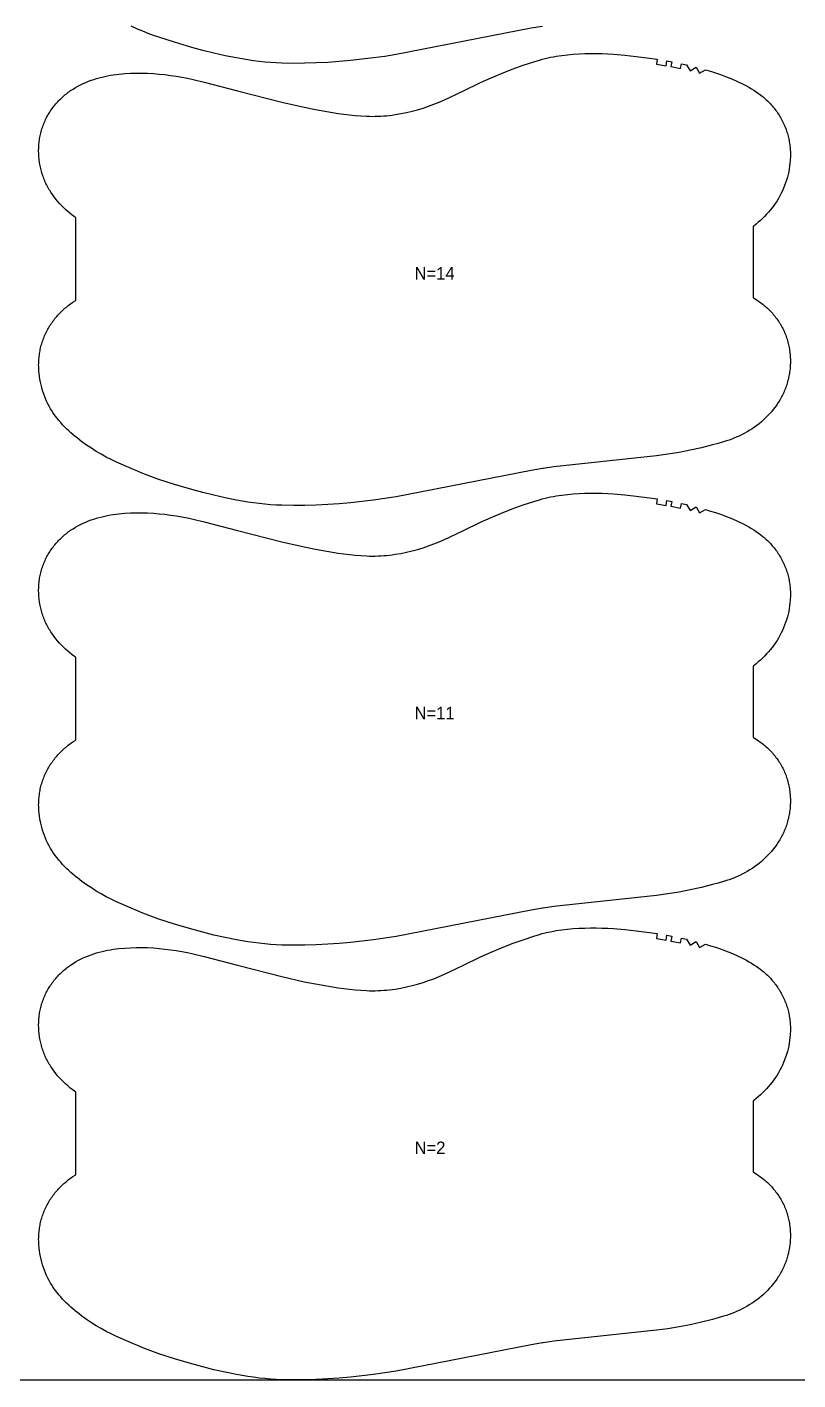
# Model space of a CAD drawing. Header units: inches. Extents: x 1 to 1867, y 0 to 1068.
# Drawn here: x 309 to 620, y 0 to 546 of the extents above; entities that cross this region are included whole.
import ezdxf

# ---------------------------------------------------------------- set-up
doc = ezdxf.new("R2010")
doc.units = ezdxf.units.IN

msp = doc.modelspace()

# ---------------------------------------------------------------- linework, layer by layer
at = {"layer": '1'}
for points in [[(1, 0), (1867.1472, 0), (1867.1472, 1068.1884), (1, 1068.1884), (1, 0)], [(441.1224, 510.0976), (445.7353, 509.7852), (446.8903, 509.7525), (448.0455, 509.7412), (449.2009, 509.7524), (450.356, 509.7862), (451.5105, 509.8423), (452.6638, 509.9202), (453.8156, 510.0197), (454.9654, 510.1404), (456.1129, 510.2821), (457.2574, 510.4443), (459.5368, 510.8287), (461.8019, 511.2893), (464.0519, 511.8215), (466.2855, 512.4206), (468.5014, 513.0829), (470.6972, 513.8084), (472.87, 514.5981), (475.0172, 515.4531), (477.1375, 516.3716), (479.2357, 517.3411), (484.8478, 520.0844), (491.6992, 523.4336), (495.921, 525.319), (500.1932, 527.0885), (504.5046, 528.7573), (508.8518, 530.334), (513.2381, 531.8026), (515.4526, 532.4641), (516.5666, 532.7695), (517.6858, 533.0552), (518.8103, 533.3197), (519.9399, 533.5631), (521.0741, 533.7859), (522.2122, 533.9886), (524.4985, 534.3361), (526.7949, 534.6099), (529.0976, 534.8149), (531.4048, 534.9576), (533.7151, 535.0451), (536.027, 535.0844), (538.3391, 535.0814), (540.6507, 535.037), (542.961, 534.9513), (545.2692, 534.824), (549.8777, 534.4506), (554.4748, 533.9488), (558.6988, 533.4006), (562.9119, 532.7754), (562.6002, 530.7999), (566.5081, 530.1468), (566.8571, 532.1161), (568.8246, 531.7561), (568.4533, 529.7909), (572.3224, 529.009), (572.7451, 530.9638), (574.6968, 530.5272), (576.1645, 528.1211), (578.5807, 529.5724), (579.9828, 527.1268), (582.4379, 528.5124), (584.4687, 527.9074), (586.4882, 527.2668), (588.4935, 526.5853), (590.4821, 525.8576), (592.6302, 525.0047), (594.7505, 524.0852), (595.7989, 523.5988), (596.8387, 523.0938), (597.8694, 522.5694), (598.8902, 522.025), (599.9005, 521.4598), (600.8983, 520.8724), (601.8813, 520.2614), (602.8474, 519.6252), (603.7943, 518.9624), (604.7197, 518.2715), (605.6215, 517.5511), (606.0628, 517.1793), (606.4974, 516.7995), (606.925, 516.4117), (607.3454, 516.0158), (607.7585, 515.6121), (608.164, 515.2008), (608.5619, 514.7818), (608.952, 514.3555), (609.334, 513.9218), (609.7079, 513.4811), (610.0735, 513.0334), (610.4307, 512.5788), (610.7792, 512.1176), (611.1189, 511.6498), (611.4496, 511.1757), (611.7713, 510.6953), (612.0836, 510.2088), (612.3865, 509.7163), (612.6799, 509.218), (612.9635, 508.7142), (613.2373, 508.2049), (613.5012, 507.6904), (613.7551, 507.1709), (613.9989, 506.6466), (614.2325, 506.1178), (614.4557, 505.5845), (614.6685, 505.047), (614.8709, 504.5056), (615.0625, 503.9604), (615.2435, 503.4115), (615.4136, 502.8593), (615.5728, 502.304), (615.721, 501.7456), (615.858, 501.1845), (615.9838, 500.6208), (616.0984, 500.0547), (616.202, 499.4865), (616.2945, 498.9164), (616.3761, 498.3445), (616.4469, 497.7711), (616.5068, 497.1964), (616.556, 496.6206), (616.5946, 496.0439), (616.6226, 495.4665), (616.6401, 494.8887), (616.6472, 494.3106), (616.6439, 493.7324), (616.6304, 493.1544), (616.6067, 492.5768), (616.5729, 491.9997), (616.4751, 490.8482), (616.3379, 489.7008), (616.1619, 488.5587), (615.9478, 487.423), (615.6963, 486.2947), (615.408, 485.1749), (615.0837, 484.0646), (614.724, 482.9649), (614.3296, 481.877), (613.9007, 480.8021), (613.4374, 479.7419), (612.9399, 478.6978), (612.4082, 477.6713), (611.8426, 476.6638), (611.2432, 475.6769), (610.9308, 475.1916), (610.6101, 474.712), (609.9438, 473.7702), (609.2462, 472.8512), (608.5195, 471.9543), (607.7659, 471.0787), (606.9878, 470.2238), (606.1873, 469.3887), (605.3666, 468.5729), (604.5281, 467.7754), (603.6736, 466.9958), (602.8042, 466.2335), (601.9206, 465.4879), (601.6472, 465.2656), (601.6472, 436.5697), (601.792, 436.4875), (602.778, 435.8831), (603.7424, 435.2453), (604.2161, 434.9139), (604.6837, 434.5742), (605.1452, 434.2263), (605.6002, 433.87), (606.0486, 433.5055), (606.4901, 433.1328), (606.9245, 432.7518), (607.3517, 432.3626), (607.7714, 431.9653), (608.1834, 431.5599), (608.5876, 431.1466), (608.9837, 430.7255), (609.3716, 430.2968), (609.751, 429.8607), (610.1219, 429.4173), (610.4839, 428.9667), (610.837, 428.5092), (611.181, 428.0447), (611.5155, 427.5736), (611.8406, 427.0959), (612.1559, 426.6118), (612.4614, 426.1214), (612.7567, 425.6249), (613.0418, 425.1225), (613.3165, 424.6143), (613.5806, 424.1005), (613.8342, 423.5814), (614.0771, 423.0571), (614.3094, 422.528), (614.531, 421.9943), (614.7418, 421.4561), (614.9418, 420.9138), (615.131, 420.3676), (615.3092, 419.8177), (615.4764, 419.2644), (615.6326, 418.7078), (615.7777, 418.1483), (615.9116, 417.586), (616.0344, 417.0212), (616.146, 416.4541), (616.2463, 415.885), (616.3353, 415.314), (616.4131, 414.7415), (616.4798, 414.1675), (616.5353, 413.5923), (616.5797, 413.0162), (616.6131, 412.4392), (616.6354, 411.8617), (616.6468, 411.2838), (616.6472, 410.7057), (616.6367, 410.1277), (616.6154, 409.5499), (616.5832, 408.9726), (616.5403, 408.396), (616.4866, 407.8203), (616.4222, 407.2456), (616.3472, 406.6722), (616.2615, 406.1004), (616.1652, 405.5302), (616.0583, 404.962), (615.9409, 404.3959), (615.813, 403.8321), (615.6747, 403.2709), (615.5259, 402.7123), (615.3667, 402.1568), (615.1971, 401.6043), (615.0172, 401.0552), (614.827, 400.5097), (614.6265, 399.968), (614.4158, 399.4302), (614.1948, 398.8966), (613.9637, 398.3674), (613.7225, 397.8427), (613.4714, 397.3228), (613.2104, 396.8076), (612.9399, 396.2973), (612.6601, 395.792), (612.371, 395.2918), (612.0729, 394.7967), (611.766, 394.307), (611.1264, 393.3437), (610.4538, 392.4028), (609.7497, 391.485), (609.0156, 390.5911), (608.2528, 389.7219), (607.4625, 388.878), (606.6457, 388.06), (605.8033, 387.2685), (604.9363, 386.5041), (604.0457, 385.7674), (603.1325, 385.0591), (602.1977, 384.3796), (601.6472, 384.005), (601.2423, 383.7295), (600.2675, 383.1087), (599.2746, 382.517), (598.2648, 381.9542), (597.2394, 381.4202), (596.1996, 380.9147), (595.1467, 380.4376), (594.0819, 379.9886), (593.0064, 379.5673), (591.9215, 379.1712), (590.8283, 378.7977), (589.7279, 378.4442), (587.5104, 377.7865), (585.2782, 377.1765), (580.7938, 376.0453), (576.2832, 375.0347), (571.7435, 374.1573), (567.1792, 373.4161), (562.597, 372.8037), (521.2208, 368.3645), (516.9615, 367.736), (516.6466, 367.6895), (512.089, 366.9082), (457.6277, 356.283), (453.0604, 355.5632), (448.4805, 354.9248), (439.2955, 353.8516), (434.6893, 353.4481), (430.0759, 353.137), (425.4577, 352.9126), (420.8358, 352.776), (416.2116, 352.736), (411.5889, 352.8265), (409.2796, 352.9326), (406.9728, 353.0827), (404.6694, 353.2778), (402.3705, 353.5194), (400.0768, 353.8078), (397.7889, 354.1401), (393.2312, 354.9218), (388.6989, 355.8364), (384.19, 356.8608), (379.703, 357.9774), (375.24, 359.1855), (368.2339, 361.2729), (361.9889, 363.2895), (359.8059, 364.0503), (357.6391, 364.8529), (355.491, 365.7034), (353.3577, 366.5922), (350.7472, 367.736), (344.8834, 370.3052), (342.7901, 371.2855), (340.7243, 372.3196), (338.6941, 373.422), (336.7016, 374.5926), (334.7472, 375.8272), (332.8312, 377.1218), (330.9549, 378.4735), (329.1236, 379.8848), (328.5, 380.3918), (328.2266, 380.6141), (327.343, 381.3596), (326.4736, 382.122), (325.6191, 382.9016), (324.7806, 383.699), (323.9599, 384.5149), (323.1594, 385.35), (322.3812, 386.2049), (321.6277, 387.0805), (320.901, 387.9774), (320.2034, 388.8964), (319.5371, 389.8382), (319.2163, 390.3178), (318.904, 390.8031), (318.3046, 391.79), (317.739, 392.7975), (317.2073, 393.824), (316.7098, 394.8681), (316.2465, 395.9283), (315.8176, 397.0031), (315.4232, 398.0911), (315.0635, 399.1908), (314.7392, 400.3011), (314.4509, 401.4209), (314.1994, 402.5492), (313.9853, 403.6849), (313.8093, 404.827), (313.672, 405.9743), (313.5743, 407.1259), (313.5405, 407.703), (313.5168, 408.2806), (313.5033, 408.8586), (313.5, 409.4367), (313.5071, 410.0148), (313.5246, 410.5927), (313.5526, 411.1701), (313.5912, 411.7468), (313.6404, 412.3226), (313.7003, 412.8973), (313.7711, 413.4707), (313.8527, 414.0426), (313.9452, 414.6127), (314.0488, 415.1809), (314.1634, 415.747), (314.2892, 416.3107), (314.4262, 416.8718), (314.5744, 417.4301), (314.7336, 417.9855), (314.9037, 418.5377), (315.0847, 419.0865), (315.2763, 419.6318), (315.4786, 420.1732), (315.6915, 420.7107), (315.9147, 421.2439), (316.1483, 421.7728), (316.3921, 422.2971), (316.646, 422.8166), (316.9099, 423.331), (317.1837, 423.8403), (317.4673, 424.3442), (317.7607, 424.8425), (318.0636, 425.3349), (318.3759, 425.8214), (318.6976, 426.3018), (319.0283, 426.776), (319.368, 427.2438), (319.7165, 427.705), (320.0736, 428.1595), (320.4393, 428.6073), (320.8132, 429.048), (321.1952, 429.4816), (321.5853, 429.908), (321.9832, 430.3269), (322.3887, 430.7383), (322.8018, 431.142), (323.2222, 431.5378), (323.6498, 431.9257), (324.0844, 432.3054), (324.5257, 432.6772), (325.4275, 433.3977), (326.3529, 434.0886), (327.2998, 434.7514), (328.2658, 435.3875), (328.5, 435.5331), (328.5, 468.8788), (327.9495, 469.2534), (327.0147, 469.9329), (326.1015, 470.6413), (325.2109, 471.3779), (324.3439, 472.1423), (323.5015, 472.9338), (322.6847, 473.7518), (321.8944, 474.5957), (321.1316, 475.4649), (320.3975, 476.3588), (319.6934, 477.2766), (319.0208, 478.2175), (318.3812, 479.1808), (318.0743, 479.6706), (317.7762, 480.1656), (317.4871, 480.6658), (317.2072, 481.1711), (316.9367, 481.6814), (316.6758, 482.1966), (316.4247, 482.7166), (316.1835, 483.2412), (315.9524, 483.7704), (315.7314, 484.304), (315.5207, 484.8418), (315.3202, 485.3836), (315.13, 485.9291), (314.9501, 486.4782), (314.7805, 487.0306), (314.6213, 487.5862), (314.4725, 488.1447), (314.3342, 488.7059), (314.2063, 489.2697), (314.0889, 489.8358), (313.982, 490.4041), (313.8857, 490.9742), (313.8, 491.5461), (313.725, 492.1194), (313.6606, 492.6941), (313.6069, 493.2698), (313.564, 493.8465), (313.5318, 494.4238), (313.5105, 495.0015), (313.5, 495.5795), (313.5004, 496.1576), (313.5118, 496.7355), (313.5341, 497.313), (313.5675, 497.89), (313.6119, 498.4662), (313.6674, 499.0413), (313.7341, 499.6153), (313.8119, 500.1879), (313.9009, 500.7588), (314.0012, 501.3279), (314.1128, 501.895), (314.2355, 502.4598), (314.3695, 503.0221), (314.5146, 503.5816), (314.6708, 504.1382), (314.838, 504.6916), (315.0162, 505.2415), (315.2054, 505.7877), (315.4053, 506.33), (315.6162, 506.8681), (315.8377, 507.4018), (316.07, 507.9309), (316.313, 508.4552), (316.5666, 508.9743), (316.8307, 509.4881), (317.1054, 509.9963), (317.3905, 510.4988), (317.6858, 510.9952), (317.9912, 511.4856), (318.3066, 511.9697), (318.6316, 512.4474), (318.9662, 512.9185), (319.3102, 513.383), (319.6633, 513.8406), (320.0253, 514.2911), (320.3962, 514.7346), (320.7756, 515.1707), (321.1635, 515.5993), (321.5596, 516.0204), (321.9638, 516.4337), (322.3758, 516.8391), (322.7955, 517.2365), (323.2227, 517.6257), (323.6571, 518.0066), (324.0986, 518.3794), (324.547, 518.7439), (325.002, 519.1001), (325.4635, 519.4481), (325.9311, 519.7877), (326.4048, 520.1191), (327.3692, 520.7569), (328.3551, 521.3613), (329.3608, 521.9322), (330.3845, 522.4696), (331.4246, 522.9733), (332.4798, 523.4439), (333.5489, 523.882), (334.6306, 524.2883), (335.7237, 524.6635), (336.827, 525.008), (337.9393, 525.3226), (339.0592, 525.608), (340.1858, 525.8648), (341.3181, 526.0943), (342.4555, 526.2979), (343.5974, 526.4771), (344.743, 526.6332), (345.8916, 526.7677), (348.1954, 526.9773), (350.5039, 527.1154), (352.8148, 527.1851), (355.1263, 527.1877), (357.4367, 527.1247), (359.7445, 526.9981), (362.0487, 526.8121), (364.3484, 526.5719), (366.6429, 526.2822), (368.9311, 525.9472), (371.2119, 525.5669), (373.4842, 525.1401), (375.7466, 524.6661), (380.2427, 523.5902), (393.7054, 520.0844), (411.5665, 515.4334), (420.5858, 513.3905), (425.1217, 512.4926), (429.6729, 511.677), (434.2384, 510.948), (438.8222, 510.3409), (441.1224, 510.0976)], [(441.1224, 332.7296), (445.7353, 332.4172), (446.8903, 332.3845), (448.0455, 332.3732), (449.2009, 332.3844), (450.356, 332.4182), (451.5105, 332.4743), (452.6638, 332.5522), (453.8156, 332.6517), (454.9654, 332.7724), (456.1129, 332.9141), (457.2574, 333.0763), (459.5368, 333.4607), (461.8019, 333.9213), (464.0519, 334.4535), (466.2855, 335.0526), (468.5014, 335.7149), (470.6972, 336.4404), (472.87, 337.2301), (475.0172, 338.0851), (477.1375, 339.0036), (479.2357, 339.9731), (484.8478, 342.7164), (491.6992, 346.0656), (495.921, 347.951), (500.1932, 349.7205), (504.5046, 351.3893), (508.8518, 352.966), (513.2381, 354.4346), (515.4526, 355.0961), (516.5666, 355.4015), (517.6858, 355.6872), (518.8103, 355.9517), (519.9399, 356.1951), (521.0741, 356.4179), (522.2122, 356.6206), (524.4985, 356.9681), (526.7949, 357.2419), (529.0976, 357.4469), (531.4048, 357.5896), (533.7151, 357.6771), (536.027, 357.7164), (538.3391, 357.7134), (540.6507, 357.669), (542.961, 357.5833), (545.2692, 357.456), (549.8777, 357.0826), (554.4748, 356.5808), (558.6988, 356.0326), (562.9119, 355.4074), (562.6002, 353.4319), (566.5081, 352.7788), (566.8571, 354.7481), (568.8246, 354.3881), (568.4533, 352.4229), (572.3224, 351.641), (572.7451, 353.5958), (574.6968, 353.1592), (576.1645, 350.7531), (578.5807, 352.2044), (579.9828, 349.7588), (582.4379, 351.1444), (584.4687, 350.5394), (586.4882, 349.8988), (588.4935, 349.2173), (590.4821, 348.4896), (592.6302, 347.6367), (594.7505, 346.7172), (595.7989, 346.2308), (596.8387, 345.7258), (597.8694, 345.2014), (598.8902, 344.657), (599.9005, 344.0918), (600.8983, 343.5044), (601.8813, 342.8934), (602.8474, 342.2572), (603.7943, 341.5944), (604.7197, 340.9035), (605.6215, 340.1831), (606.0628, 339.8113), (606.4974, 339.4315), (606.925, 339.0437), (607.3454, 338.6478), (607.7585, 338.2441), (608.164, 337.8328), (608.5619, 337.4138), (608.952, 336.9875), (609.334, 336.5538), (609.7079, 336.1131), (610.0735, 335.6654), (610.4307, 335.2108), (610.7792, 334.7496), (611.1189, 334.2818), (611.4496, 333.8077), (611.7713, 333.3273), (612.0836, 332.8408), (612.3865, 332.3483), (612.6799, 331.85), (612.9635, 331.3462), (613.2373, 330.8369), (613.5012, 330.3224), (613.7551, 329.8029), (613.9989, 329.2786), (614.2325, 328.7498), (614.4557, 328.2165), (614.6685, 327.679), (614.8709, 327.1376), (615.0625, 326.5924), (615.2435, 326.0435), (615.4136, 325.4913), (615.5728, 324.936), (615.721, 324.3776), (615.858, 323.8165), (615.9838, 323.2528), (616.0984, 322.6867), (616.202, 322.1185), (616.2945, 321.5484), (616.3761, 320.9765), (616.4469, 320.4031), (616.5068, 319.8284), (616.556, 319.2526), (616.5946, 318.6759), (616.6226, 318.0985), (616.6401, 317.5207), (616.6472, 316.9426), (616.6439, 316.3644), (616.6304, 315.7864), (616.6067, 315.2088), (616.5729, 314.6317), (616.4751, 313.4802), (616.3379, 312.3328), (616.1619, 311.1907), (615.9478, 310.055), (615.6963, 308.9267), (615.408, 307.8069), (615.0837, 306.6966), (614.724, 305.5969), (614.3296, 304.509), (613.9007, 303.4341), (613.4374, 302.3739), (612.9399, 301.3298), (612.4082, 300.3033), (611.8426, 299.2958), (611.2432, 298.3089), (610.9308, 297.8236), (610.6101, 297.344), (609.9438, 296.4022), (609.2462, 295.4832), (608.5195, 294.5863), (607.7659, 293.7107), (606.9878, 292.8558), (606.1873, 292.0207), (605.3666, 291.2049), (604.5281, 290.4074), (603.6736, 289.6278), (602.8042, 288.8655), (601.9206, 288.1199), (601.6472, 287.8976), (601.6472, 259.2017), (601.792, 259.1195), (602.778, 258.5151), (603.7424, 257.8773), (604.2161, 257.5459), (604.6837, 257.2062), (605.1452, 256.8583), (605.6002, 256.502), (606.0486, 256.1375), (606.4901, 255.7648), (606.9245, 255.3838), (607.3517, 254.9946), (607.7714, 254.5973), (608.1834, 254.1919), (608.5876, 253.7786), (608.9837, 253.3575), (609.3716, 252.9288), (609.751, 252.4927), (610.1219, 252.0493), (610.4839, 251.5987), (610.837, 251.1412), (611.181, 250.6767), (611.5155, 250.2056), (611.8406, 249.7279), (612.1559, 249.2438), (612.4614, 248.7534), (612.7567, 248.2569), (613.0418, 247.7545), (613.3165, 247.2463), (613.5806, 246.7325), (613.8342, 246.2134), (614.0771, 245.6891), (614.3094, 245.16), (614.531, 244.6263), (614.7418, 244.0881), (614.9418, 243.5458), (615.131, 242.9996), (615.3092, 242.4497), (615.4764, 241.8964), (615.6326, 241.3398), (615.7777, 240.7803), (615.9116, 240.218), (616.0344, 239.6532), (616.146, 239.0861), (616.2463, 238.517), (616.3353, 237.946), (616.4131, 237.3735), (616.4798, 236.7995), (616.5353, 236.2243), (616.5797, 235.6482), (616.6131, 235.0712), (616.6354, 234.4937), (616.6468, 233.9158), (616.6472, 233.3377), (616.6367, 232.7597), (616.6154, 232.1819), (616.5832, 231.6046), (616.5403, 231.028), (616.4866, 230.4523), (616.4222, 229.8776), (616.3472, 229.3042), (616.2615, 228.7324), (616.1652, 228.1622), (616.0583, 227.594), (615.9409, 227.0279), (615.813, 226.4641), (615.6747, 225.9029), (615.5259, 225.3443), (615.3667, 224.7888), (615.1971, 224.2363), (615.0172, 223.6872), (614.827, 223.1417), (614.6265, 222.6), (614.4158, 222.0622), (614.1948, 221.5286), (613.9637, 220.9994), (613.7225, 220.4747), (613.4714, 219.9548), (613.2104, 219.4396), (612.9399, 218.9293), (612.6601, 218.424), (612.371, 217.9238), (612.0729, 217.4287), (611.766, 216.939), (611.1264, 215.9757), (610.4538, 215.0348), (609.7497, 214.117), (609.0156, 213.2231), (608.2528, 212.3539), (607.4625, 211.51), (606.6457, 210.692), (605.8033, 209.9005), (604.9363, 209.1361), (604.0457, 208.3994), (603.1325, 207.6911), (602.1977, 207.0116), (601.6472, 206.637), (601.2423, 206.3615), (600.2675, 205.7407), (599.2746, 205.149), (598.2648, 204.5862), (597.2394, 204.0522), (596.1996, 203.5467), (595.1467, 203.0696), (594.0819, 202.6206), (593.0064, 202.1993), (591.9215, 201.8032), (590.8283, 201.4297), (589.7279, 201.0762), (587.5104, 200.4185), (585.2782, 199.8085), (580.7938, 198.6773), (576.2832, 197.6667), (571.7435, 196.7893), (567.1792, 196.0481), (562.597, 195.4357), (521.2208, 190.9965), (516.9615, 190.368), (516.6466, 190.3215), (512.089, 189.5402), (457.6277, 178.915), (453.0604, 178.1952), (448.4805, 177.5568), (439.2955, 176.4836), (434.6893, 176.0801), (430.0759, 175.769), (425.4577, 175.5446), (420.8358, 175.408), (416.2116, 175.368), (411.5889, 175.4585), (409.2796, 175.5646), (406.9728, 175.7147), (404.6694, 175.9098), (402.3705, 176.1514), (400.0768, 176.4398), (397.7889, 176.7721), (393.2312, 177.5538), (388.6989, 178.4684), (384.19, 179.4928), (379.703, 180.6094), (375.24, 181.8175), (368.2339, 183.9049), (361.9889, 185.9215), (359.8059, 186.6823), (357.6391, 187.4849), (355.491, 188.3354), (353.3577, 189.2242), (350.7472, 190.368), (344.8834, 192.9372), (342.7901, 193.9175), (340.7243, 194.9516), (338.6941, 196.054), (336.7016, 197.2246), (334.7472, 198.4592), (332.8312, 199.7538), (330.9549, 201.1055), (329.1236, 202.5168), (328.5, 203.0238), (328.2266, 203.2461), (327.343, 203.9916), (326.4736, 204.754), (325.6191, 205.5336), (324.7806, 206.331), (323.9599, 207.1469), (323.1594, 207.982), (322.3812, 208.8369), (321.6277, 209.7125), (320.901, 210.6094), (320.2034, 211.5284), (319.5371, 212.4702), (319.2163, 212.9498), (318.904, 213.4351), (318.3046, 214.422), (317.739, 215.4295), (317.2073, 216.456), (316.7098, 217.5001), (316.2465, 218.5603), (315.8176, 219.6351), (315.4232, 220.7231), (315.0635, 221.8228), (314.7392, 222.9331), (314.4509, 224.0529), (314.1994, 225.1812), (313.9853, 226.3169), (313.8093, 227.459), (313.672, 228.6063), (313.5743, 229.7579), (313.5405, 230.335), (313.5168, 230.9126), (313.5033, 231.4906), (313.5, 232.0687), (313.5071, 232.6468), (313.5246, 233.2247), (313.5526, 233.8021), (313.5912, 234.3788), (313.6404, 234.9546), (313.7003, 235.5293), (313.7711, 236.1027), (313.8527, 236.6746), (313.9452, 237.2447), (314.0488, 237.8129), (314.1634, 238.379), (314.2892, 238.9427), (314.4262, 239.5038), (314.5744, 240.0621), (314.7336, 240.6175), (314.9037, 241.1697), (315.0847, 241.7185), (315.2763, 242.2638), (315.4786, 242.8052), (315.6915, 243.3427), (315.9147, 243.8759), (316.1483, 244.4048), (316.3921, 244.9291), (316.646, 245.4486), (316.9099, 245.963), (317.1837, 246.4723), (317.4673, 246.9762), (317.7607, 247.4745), (318.0636, 247.9669), (318.3759, 248.4534), (318.6976, 248.9338), (319.0283, 249.408), (319.368, 249.8758), (319.7165, 250.337), (320.0736, 250.7915), (320.4393, 251.2393), (320.8132, 251.68), (321.1952, 252.1136), (321.5853, 252.54), (321.9832, 252.9589), (322.3887, 253.3703), (322.8018, 253.774), (323.2222, 254.1698), (323.6498, 254.5577), (324.0844, 254.9374), (324.5257, 255.3092), (325.4275, 256.0297), (326.3529, 256.7206), (327.2998, 257.3834), (328.2658, 258.0195), (328.5, 258.1651), (328.5, 291.5108), (327.9495, 291.8854), (327.0147, 292.5649), (326.1015, 293.2733), (325.2109, 294.0099), (324.3439, 294.7743), (323.5015, 295.5658), (322.6847, 296.3838), (321.8944, 297.2277), (321.1316, 298.0969), (320.3975, 298.9908), (319.6934, 299.9086), (319.0208, 300.8495), (318.3812, 301.8128), (318.0743, 302.3026), (317.7762, 302.7976), (317.4871, 303.2978), (317.2072, 303.8031), (316.9367, 304.3134), (316.6758, 304.8286), (316.4247, 305.3486), (316.1835, 305.8732), (315.9524, 306.4024), (315.7314, 306.936), (315.5207, 307.4738), (315.3202, 308.0156), (315.13, 308.5611), (314.9501, 309.1102), (314.7805, 309.6626), (314.6213, 310.2182), (314.4725, 310.7767), (314.3342, 311.3379), (314.2063, 311.9017), (314.0889, 312.4678), (313.982, 313.0361), (313.8857, 313.6062), (313.8, 314.1781), (313.725, 314.7514), (313.6606, 315.3261), (313.6069, 315.9018), (313.564, 316.4785), (313.5318, 317.0558), (313.5105, 317.6335), (313.5, 318.2115), (313.5004, 318.7896), (313.5118, 319.3675), (313.5341, 319.945), (313.5675, 320.522), (313.6119, 321.0982), (313.6674, 321.6733), (313.7341, 322.2473), (313.8119, 322.8199), (313.9009, 323.3908), (314.0012, 323.9599), (314.1128, 324.527), (314.2355, 325.0918), (314.3695, 325.6541), (314.5146, 326.2136), (314.6708, 326.7702), (314.838, 327.3236), (315.0162, 327.8735), (315.2054, 328.4197), (315.4053, 328.962), (315.6162, 329.5001), (315.8377, 330.0338), (316.07, 330.5629), (316.313, 331.0872), (316.5666, 331.6063), (316.8307, 332.1201), (317.1054, 332.6283), (317.3905, 333.1308), (317.6858, 333.6272), (317.9912, 334.1176), (318.3066, 334.6017), (318.6316, 335.0794), (318.9662, 335.5505), (319.3102, 336.015), (319.6633, 336.4726), (320.0253, 336.9231), (320.3962, 337.3666), (320.7756, 337.8027), (321.1635, 338.2313), (321.5596, 338.6524), (321.9638, 339.0657), (322.3758, 339.4711), (322.7955, 339.8685), (323.2227, 340.2577), (323.6571, 340.6386), (324.0986, 341.0114), (324.547, 341.3759), (325.002, 341.7321), (325.4635, 342.0801), (325.9311, 342.4197), (326.4048, 342.7511), (327.3692, 343.3889), (328.3551, 343.9933), (329.3608, 344.5642), (330.3845, 345.1016), (331.4246, 345.6053), (332.4798, 346.0759), (333.5489, 346.514), (334.6306, 346.9203), (335.7237, 347.2955), (336.827, 347.64), (337.9393, 347.9546), (339.0592, 348.24), (340.1858, 348.4968), (341.3181, 348.7263), (342.4555, 348.9299), (343.5974, 349.1091), (344.743, 349.2652), (345.8916, 349.3997), (348.1954, 349.6093), (350.5039, 349.7474), (352.8148, 349.8171), (355.1263, 349.8197), (357.4367, 349.7567), (359.7445, 349.6301), (362.0487, 349.4441), (364.3484, 349.2039), (366.6429, 348.9142), (368.9311, 348.5792), (371.2119, 348.1989), (373.4842, 347.7721), (375.7466, 347.2981), (380.2427, 346.2222), (393.7054, 342.7164), (411.5665, 338.0654), (420.5858, 336.0225), (425.1217, 335.1246), (429.6729, 334.309), (434.2384, 333.58), (438.8222, 332.9729), (441.1224, 332.7296)], [(441.1224, 157.3616), (445.7353, 157.0492), (446.8903, 157.0165), (448.0455, 157.0052), (449.2009, 157.0164), (450.356, 157.0502), (451.5105, 157.1063), (452.6638, 157.1842), (453.8156, 157.2837), (454.9654, 157.4044), (456.1129, 157.5461), (457.2574, 157.7083), (459.5368, 158.0927), (461.8019, 158.5533), (464.0519, 159.0855), (466.2855, 159.6846), (468.5014, 160.3469), (470.6972, 161.0724), (472.87, 161.8621), (475.0172, 162.7171), (477.1375, 163.6356), (479.2357, 164.6051), (484.8478, 167.3484), (491.6992, 170.6976), (495.921, 172.583), (500.1932, 174.3525), (504.5046, 176.0213), (508.8518, 177.598), (513.2381, 179.0666), (515.4526, 179.7281), (516.5666, 180.0335), (517.6858, 180.3192), (518.8103, 180.5837), (519.9399, 180.8271), (521.0741, 181.0499), (522.2122, 181.2526), (524.4985, 181.6001), (526.7949, 181.8739), (529.0976, 182.0789), (531.4048, 182.2216), (533.7151, 182.3091), (536.027, 182.3484), (538.3391, 182.3454), (540.6507, 182.301), (542.961, 182.2153), (545.2692, 182.088), (549.8777, 181.7146), (554.4748, 181.2128), (558.6988, 180.6646), (562.9119, 180.0394), (562.6002, 178.0639), (566.5081, 177.4108), (566.8571, 179.3801), (568.8246, 179.0201), (568.4533, 177.0549), (572.3224, 176.273), (572.7451, 178.2278), (574.6968, 177.7912), (576.1645, 175.3851), (578.5807, 176.8364), (579.9828, 174.3908), (582.4379, 175.7764), (584.4687, 175.1714), (586.4882, 174.5308), (588.4935, 173.8493), (590.4821, 173.1216), (592.6302, 172.2687), (594.7505, 171.3492), (595.7989, 170.8628), (596.8387, 170.3578), (597.8694, 169.8334), (598.8902, 169.289), (599.9005, 168.7238), (600.8983, 168.1364), (601.8813, 167.5254), (602.8474, 166.8892), (603.7943, 166.2264), (604.7197, 165.5355), (605.6215, 164.8151), (606.0628, 164.4433), (606.4974, 164.0635), (606.925, 163.6757), (607.3454, 163.2798), (607.7585, 162.8761), (608.164, 162.4648), (608.5619, 162.0458), (608.952, 161.6195), (609.334, 161.1858), (609.7079, 160.7451), (610.0735, 160.2974), (610.4307, 159.8428), (610.7792, 159.3816), (611.1189, 158.9138), (611.4496, 158.4397), (611.7713, 157.9593), (612.0836, 157.4728), (612.3865, 156.9803), (612.6799, 156.482), (612.9635, 155.9782), (613.2373, 155.4689), (613.5012, 154.9544), (613.7551, 154.4349), (613.9989, 153.9106), (614.2325, 153.3818), (614.4557, 152.8485), (614.6685, 152.311), (614.8709, 151.7696), (615.0625, 151.2244), (615.2435, 150.6755), (615.4136, 150.1233), (615.5728, 149.568), (615.721, 149.0096), (615.858, 148.4485), (615.9838, 147.8848), (616.0984, 147.3187), (616.202, 146.7505), (616.2945, 146.1804), (616.3761, 145.6085), (616.4469, 145.0351), (616.5068, 144.4604), (616.556, 143.8846), (616.5946, 143.3079), (616.6226, 142.7305), (616.6401, 142.1527), (616.6472, 141.5746), (616.6439, 140.9964), (616.6304, 140.4184), (616.6067, 139.8408), (616.5729, 139.2637), (616.4751, 138.1122), (616.3379, 136.9648), (616.1619, 135.8227), (615.9478, 134.687), (615.6963, 133.5587), (615.408, 132.4389), (615.0837, 131.3286), (614.724, 130.2289), (614.3296, 129.141), (613.9007, 128.0661), (613.4374, 127.0059), (612.9399, 125.9618), (612.4082, 124.9353), (611.8426, 123.9278), (611.2432, 122.9409), (610.9308, 122.4556), (610.6101, 121.976), (609.9438, 121.0342), (609.2462, 120.1152), (608.5195, 119.2183), (607.7659, 118.3427), (606.9878, 117.4878), (606.1873, 116.6527), (605.3666, 115.8369), (604.5281, 115.0394), (603.6736, 114.2598), (602.8042, 113.4975), (601.9206, 112.7519), (601.6472, 112.5296), (601.6472, 83.8337), (601.792, 83.7515), (602.778, 83.1471), (603.7424, 82.5093), (604.2161, 82.1779), (604.6837, 81.8382), (605.1452, 81.4903), (605.6002, 81.134), (606.0486, 80.7695), (606.4901, 80.3968), (606.9245, 80.0158), (607.3517, 79.6266), (607.7714, 79.2293), (608.1834, 78.8239), (608.5876, 78.4106), (608.9837, 77.9895), (609.3716, 77.5608), (609.751, 77.1247), (610.1219, 76.6813), (610.4839, 76.2307), (610.837, 75.7732), (611.181, 75.3087), (611.5155, 74.8376), (611.8406, 74.3599), (612.1559, 73.8758), (612.4614, 73.3854), (612.7567, 72.8889), (613.0418, 72.3865), (613.3165, 71.8783), (613.5806, 71.3645), (613.8342, 70.8454), (614.0771, 70.3211), (614.3094, 69.792), (614.531, 69.2583), (614.7418, 68.7201), (614.9418, 68.1778), (615.131, 67.6316), (615.3092, 67.0817), (615.4764, 66.5284), (615.6326, 65.9718), (615.7777, 65.4123), (615.9116, 64.85), (616.0344, 64.2852), (616.146, 63.7181), (616.2463, 63.149), (616.3353, 62.578), (616.4131, 62.0055), (616.4798, 61.4315), (616.5353, 60.8563), (616.5797, 60.2802), (616.6131, 59.7032), (616.6354, 59.1257), (616.6468, 58.5478), (616.6472, 57.9697), (616.6367, 57.3917), (616.6154, 56.8139), (616.5832, 56.2366), (616.5403, 55.66), (616.4866, 55.0843), (616.4222, 54.5096), (616.3472, 53.9362), (616.2615, 53.3644), (616.1652, 52.7942), (616.0583, 52.226), (615.9409, 51.6599), (615.813, 51.0961), (615.6747, 50.5349), (615.5259, 49.9763), (615.3667, 49.4208), (615.1971, 48.8683), (615.0172, 48.3192), (614.827, 47.7737), (614.6265, 47.232), (614.4158, 46.6942), (614.1948, 46.1606), (613.9637, 45.6314), (613.7225, 45.1067), (613.4714, 44.5868), (613.2104, 44.0716), (612.9399, 43.5613), (612.6601, 43.056), (612.371, 42.5558), (612.0729, 42.0607), (611.766, 41.571), (611.1264, 40.6077), (610.4538, 39.6668), (609.7497, 38.749), (609.0156, 37.8551), (608.2528, 36.9859), (607.4625, 36.142), (606.6457, 35.324), (605.8033, 34.5325), (604.9363, 33.7681), (604.0457, 33.0314), (603.1325, 32.3231), (602.1977, 31.6436), (601.6472, 31.269), (601.2423, 30.9935), (600.2675, 30.3727), (599.2746, 29.781), (598.2648, 29.2182), (597.2394, 28.6842), (596.1996, 28.1787), (595.1467, 27.7016), (594.0819, 27.2526), (593.0064, 26.8313), (591.9215, 26.4352), (590.8283, 26.0617), (589.7279, 25.7082), (587.5104, 25.0505), (585.2782, 24.4405), (580.7938, 23.3093), (576.2832, 22.2987), (571.7435, 21.4213), (567.1792, 20.6801), (562.597, 20.0677), (521.2208, 15.6285), (516.9615, 15), (516.6466, 14.9535), (512.089, 14.1722), (457.6277, 3.547), (453.0604, 2.8272), (448.4805, 2.1888), (439.2955, 1.1156), (434.6893, 0.7121), (430.0759, 0.401), (425.4577, 0.1766), (420.8358, 0.04), (416.2116, 0), (411.5889, 0.0905), (409.2796, 0.1966), (406.9728, 0.3467), (404.6694, 0.5418), (402.3705, 0.7834), (400.0768, 1.0718), (397.7889, 1.4041), (393.2312, 2.1858), (388.6989, 3.1004), (384.19, 4.1248), (379.703, 5.2414), (375.24, 6.4495), (368.2339, 8.5369), (361.9889, 10.5535), (359.8059, 11.3143), (357.6391, 12.1169), (355.491, 12.9674), (353.3577, 13.8562), (350.7472, 15), (344.8834, 17.5692), (342.7901, 18.5495), (340.7243, 19.5836), (338.6941, 20.686), (336.7016, 21.8566), (334.7472, 23.0912), (332.8312, 24.3858), (330.9549, 25.7375), (329.1236, 27.1488), (328.5, 27.6558), (328.2266, 27.8781), (327.343, 28.6236), (326.4736, 29.386), (325.6191, 30.1656), (324.7806, 30.963), (323.9599, 31.7789), (323.1594, 32.614), (322.3812, 33.4689), (321.6277, 34.3445), (320.901, 35.2414), (320.2034, 36.1604), (319.5371, 37.1022), (319.2163, 37.5818), (318.904, 38.0671), (318.3046, 39.054), (317.739, 40.0615), (317.2073, 41.088), (316.7098, 42.1321), (316.2465, 43.1923), (315.8176, 44.2671), (315.4232, 45.3551), (315.0635, 46.4548), (314.7392, 47.5651), (314.4509, 48.6849), (314.1994, 49.8132), (313.9853, 50.9489), (313.8093, 52.091), (313.672, 53.2383), (313.5743, 54.3899), (313.5405, 54.967), (313.5168, 55.5446), (313.5033, 56.1226), (313.5, 56.7007), (313.5071, 57.2788), (313.5246, 57.8567), (313.5526, 58.4341), (313.5912, 59.0108), (313.6404, 59.5866), (313.7003, 60.1613), (313.7711, 60.7347), (313.8527, 61.3066), (313.9452, 61.8767), (314.0488, 62.4449), (314.1634, 63.011), (314.2892, 63.5747), (314.4262, 64.1358), (314.5744, 64.6941), (314.7336, 65.2495), (314.9037, 65.8017), (315.0847, 66.3505), (315.2763, 66.8958), (315.4786, 67.4372), (315.6915, 67.9747), (315.9147, 68.5079), (316.1483, 69.0368), (316.3921, 69.5611), (316.646, 70.0806), (316.9099, 70.595), (317.1837, 71.1043), (317.4673, 71.6082), (317.7607, 72.1065), (318.0636, 72.5989), (318.3759, 73.0854), (318.6976, 73.5658), (319.0283, 74.04), (319.368, 74.5078), (319.7165, 74.969), (320.0736, 75.4235), (320.4393, 75.8713), (320.8132, 76.312), (321.1952, 76.7456), (321.5853, 77.172), (321.9832, 77.5909), (322.3887, 78.0023), (322.8018, 78.406), (323.2222, 78.8018), (323.6498, 79.1897), (324.0844, 79.5694), (324.5257, 79.9412), (325.4275, 80.6617), (326.3529, 81.3526), (327.2998, 82.0154), (328.2658, 82.6515), (328.5, 82.7971), (328.5, 116.1428), (327.9495, 116.5174), (327.0147, 117.1969), (326.1015, 117.9053), (325.2109, 118.6419), (324.3439, 119.4063), (323.5015, 120.1978), (322.6847, 121.0158), (321.8944, 121.8597), (321.1316, 122.7289), (320.3975, 123.6228), (319.6934, 124.5406), (319.0208, 125.4815), (318.3812, 126.4448), (318.0743, 126.9346), (317.7762, 127.4296), (317.4871, 127.9298), (317.2072, 128.4351), (316.9367, 128.9454), (316.6758, 129.4606), (316.4247, 129.9806), (316.1835, 130.5052), (315.9524, 131.0344), (315.7314, 131.568), (315.5207, 132.1058), (315.3202, 132.6476), (315.13, 133.1931), (314.9501, 133.7422), (314.7805, 134.2946), (314.6213, 134.8502), (314.4725, 135.4087), (314.3342, 135.9699), (314.2063, 136.5337), (314.0889, 137.0998), (313.982, 137.6681), (313.8857, 138.2382), (313.8, 138.8101), (313.725, 139.3834), (313.6606, 139.9581), (313.6069, 140.5338), (313.564, 141.1105), (313.5318, 141.6878), (313.5105, 142.2655), (313.5, 142.8435), (313.5004, 143.4216), (313.5118, 143.9995), (313.5341, 144.577), (313.5675, 145.154), (313.6119, 145.7302), (313.6674, 146.3053), (313.7341, 146.8793), (313.8119, 147.4519), (313.9009, 148.0228), (314.0012, 148.5919), (314.1128, 149.159), (314.2355, 149.7238), (314.3695, 150.2861), (314.5146, 150.8456), (314.6708, 151.4022), (314.838, 151.9556), (315.0162, 152.5055), (315.2054, 153.0517), (315.4053, 153.594), (315.6162, 154.1321), (315.8377, 154.6658), (316.07, 155.1949), (316.313, 155.7192), (316.5666, 156.2383), (316.8307, 156.7521), (317.1054, 157.2603), (317.3905, 157.7628), (317.6858, 158.2592), (317.9912, 158.7496), (318.3066, 159.2337), (318.6316, 159.7114), (318.9662, 160.1825), (319.3102, 160.647), (319.6633, 161.1046), (320.0253, 161.5551), (320.3962, 161.9986), (320.7756, 162.4347), (321.1635, 162.8633), (321.5596, 163.2844), (321.9638, 163.6977), (322.3758, 164.1031), (322.7955, 164.5005), (323.2227, 164.8897), (323.6571, 165.2706), (324.0986, 165.6434), (324.547, 166.0079), (325.002, 166.3641), (325.4635, 166.7121), (325.9311, 167.0517), (326.4048, 167.3831), (327.3692, 168.0209), (328.3551, 168.6253), (329.3608, 169.1962), (330.3845, 169.7336), (331.4246, 170.2373), (332.4798, 170.7079), (333.5489, 171.146), (334.6306, 171.5523), (335.7237, 171.9275), (336.827, 172.272), (337.9393, 172.5866), (339.0592, 172.872), (340.1858, 173.1288), (341.3181, 173.3583), (342.4555, 173.5619), (343.5974, 173.7411), (344.743, 173.8972), (345.8916, 174.0317), (348.1954, 174.2413), (350.5039, 174.3794), (352.8148, 174.4491), (355.1263, 174.4517), (357.4367, 174.3887), (359.7445, 174.2621), (362.0487, 174.0761), (364.3484, 173.8359), (366.6429, 173.5462), (368.9311, 173.2112), (371.2119, 172.8309), (373.4842, 172.4041), (375.7466, 171.9301), (380.2427, 170.8542), (393.7054, 167.3484), (411.5665, 162.6974), (420.5858, 160.6545), (425.1217, 159.7566), (429.6729, 158.941), (434.2384, 158.212), (438.8222, 157.6049), (441.1224, 157.3616)]]:
    msp.add_lwpolyline(points, close=True, dxfattribs=at)
msp.add_lwpolyline([(516.6466, 546.0575), (512.089, 545.2762), (457.6277, 534.651), (453.0604, 533.9312), (448.4805, 533.2928), (439.2955, 532.2196), (434.6893, 531.8161), (430.0759, 531.505), (425.4577, 531.2806), (420.8358, 531.144), (416.2116, 531.104), (411.5889, 531.1945), (409.2796, 531.3006), (406.9728, 531.4507), (404.6694, 531.6458), (402.3705, 531.8874), (400.0768, 532.1758), (397.7889, 532.5081), (393.2312, 533.2898), (388.6989, 534.2044), (384.19, 535.2288), (379.703, 536.3454), (375.24, 537.5535), (368.2339, 539.6409), (361.9889, 541.6575), (359.8059, 542.4183), (357.6391, 543.2209), (355.491, 544.0714), (353.3577, 544.9602), (350.7472, 546.104)], dxfattribs=at)

# ---------------------------------------------------------------- texts
for s, p in [('N=14', (465.0736, 443.9102)), ('N=11', (465.0736, 266.5422)), ('N=2', (465.0736, 91.1742))]:
    msp.add_text(s, height=5, dxfattribs=at).set_placement(p)

doc.saveas('drawing.dxf')
